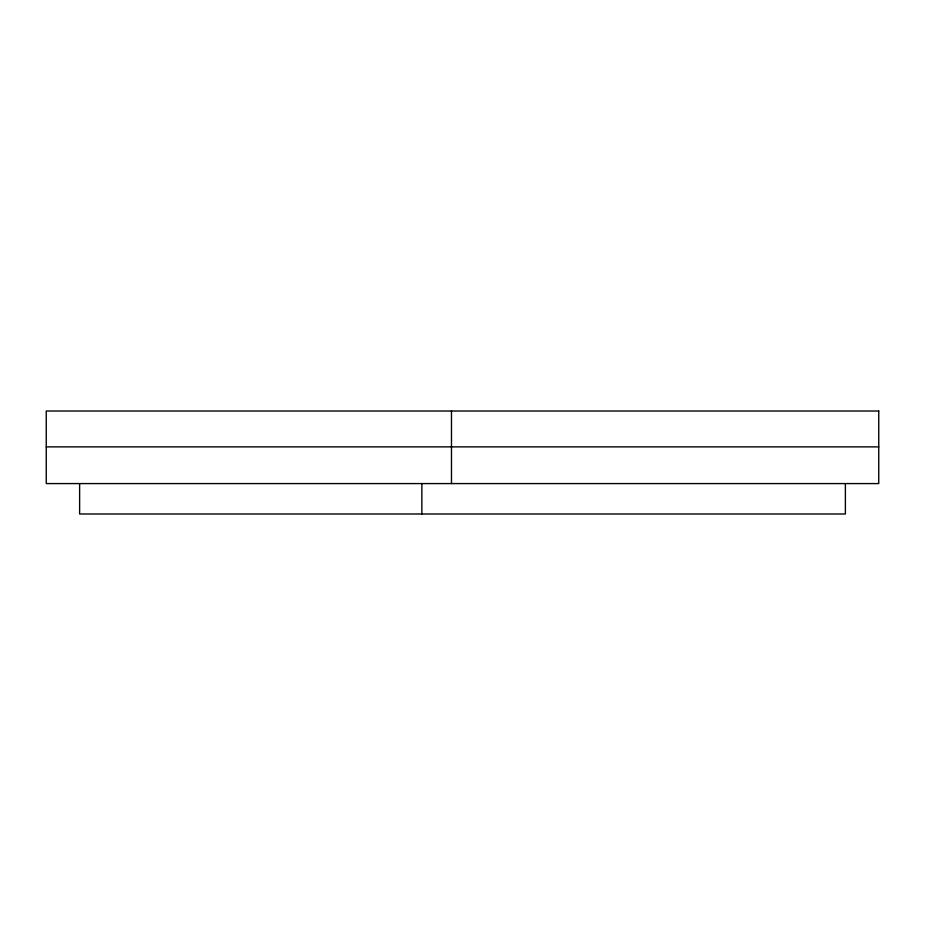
<?xml version="1.0" encoding="UTF-8"?>
<svg xmlns="http://www.w3.org/2000/svg" width="925" height="925" viewBox="0 0 925 925"><rect width="100%" height="100%" fill="white"/><g stroke="black" fill="none" stroke-linecap="round" stroke-linejoin="round"><path stroke-width="1.39" d="M46.25 446.879L878.75 446.879M845.381 483.578L845.381 513.988L79.619 513.988L79.619 483.578M451.481 411.012L451.481 483.578M421.869 483.578L421.869 513.988M878.75 411.012L46.25 411.012L46.25 483.578L878.75 483.578L878.75 411.012"/></g></svg>
